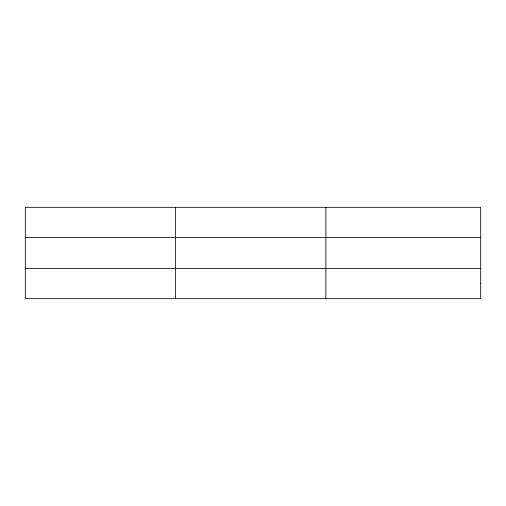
<?xml version="1.0" encoding="UTF-8"?>
<svg xmlns="http://www.w3.org/2000/svg" width="506" height="506" viewBox="0 0 506 506"><rect width="100%" height="100%" fill="white"/><g stroke="black" fill="none" stroke-linecap="round" stroke-linejoin="round"><path stroke-width="0.76" d="M175.582 207.321L175.582 298.679M325.864 207.321L325.864 298.679M25.3 237.472L480.7 237.472M25.3 268.528L480.7 268.528M480.7 283.607L480.7 298.679L25.3 298.679L25.3 207.321L480.7 207.321L480.7 283.607"/></g></svg>
